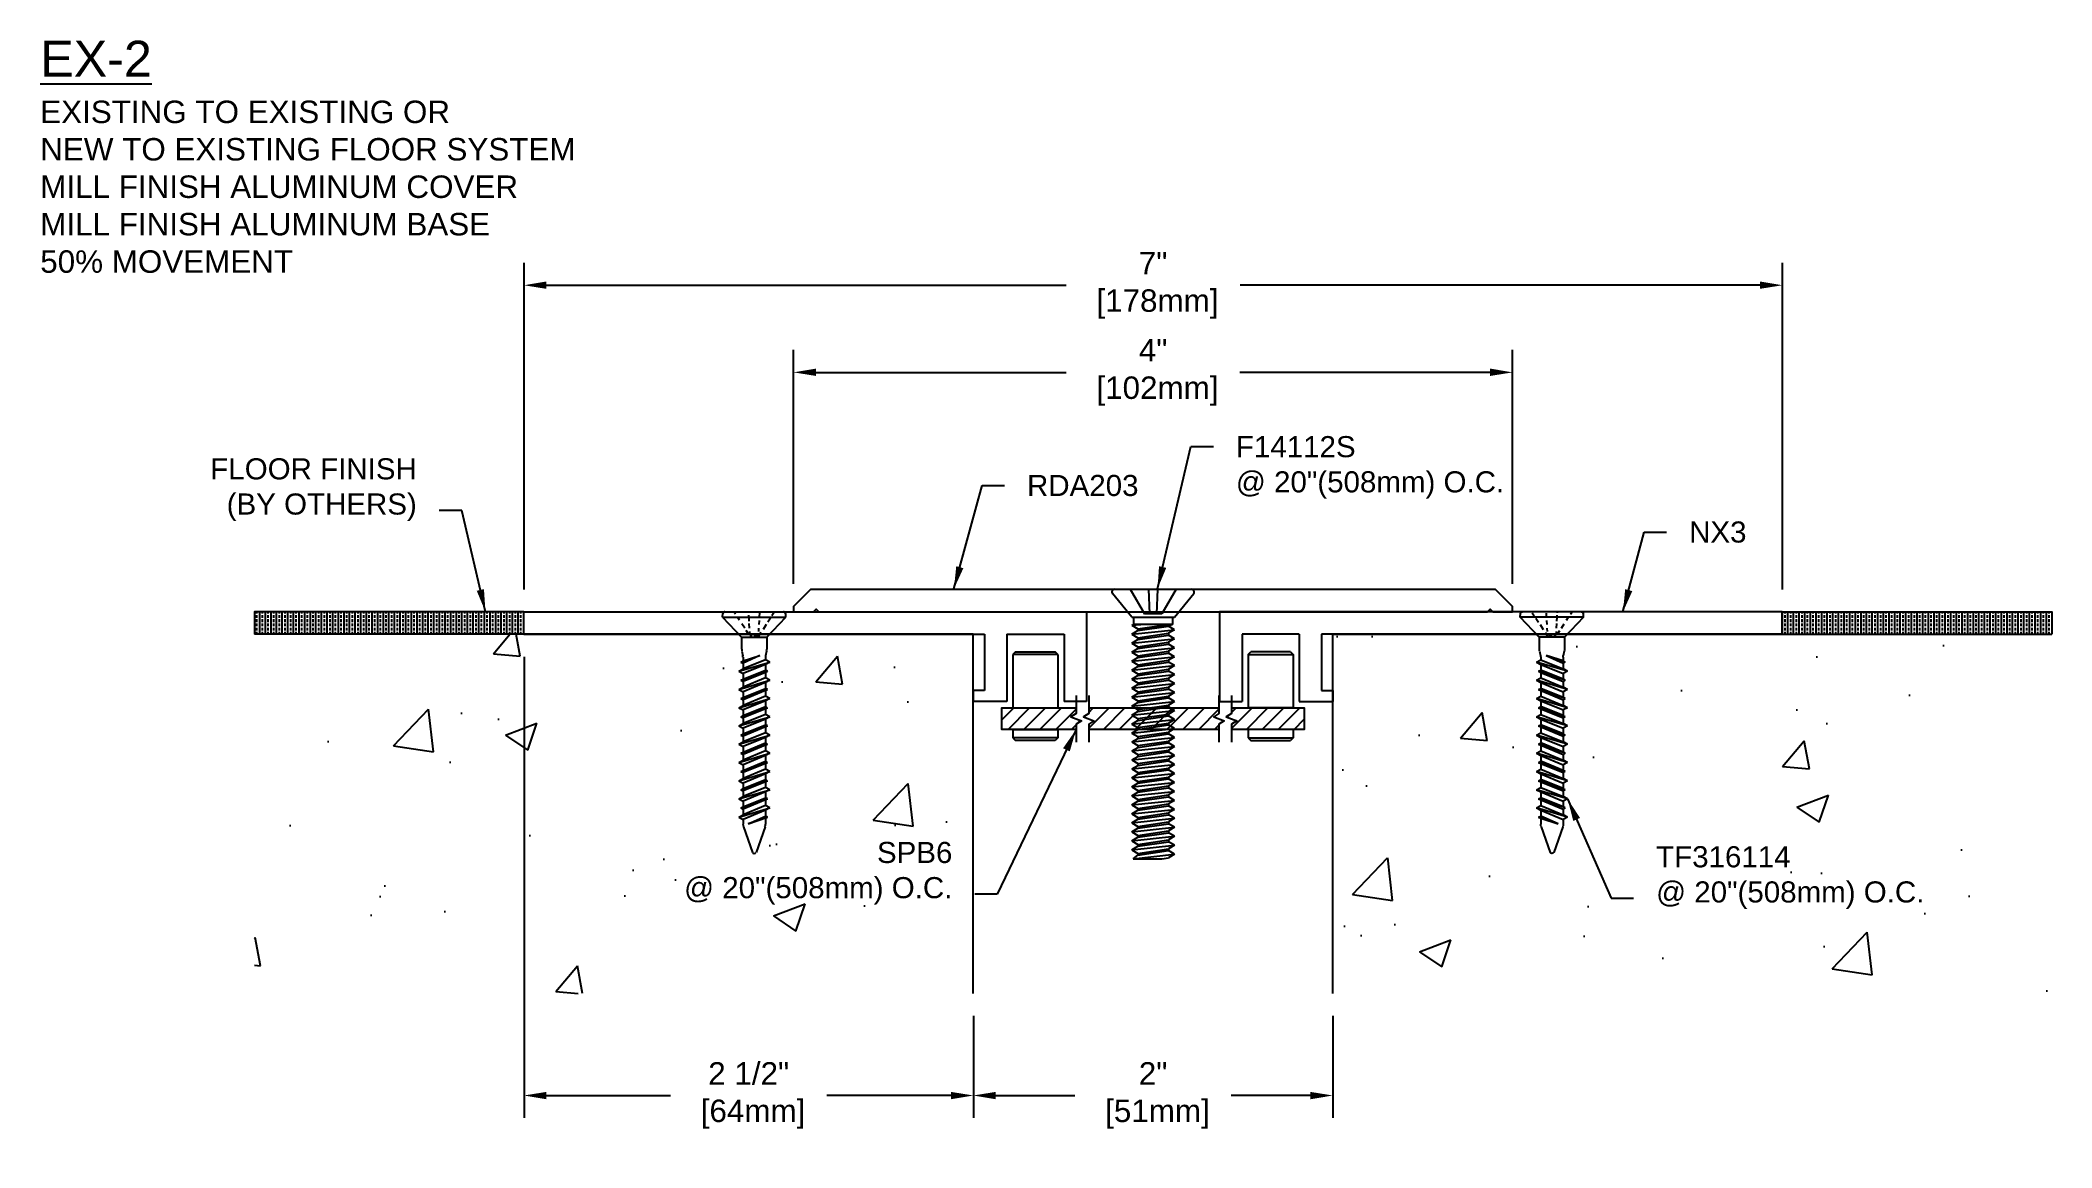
# Model space of a CAD drawing. Header units: inches. Extents: x -5.2 to 6, y 15.7 to 21.9.
import ezdxf

# ---------------------------------------------------------------- set-up
doc = ezdxf.new("R2010")
doc.units = ezdxf.units.IN
doc.header["$MEASUREMENT"] = 0
for name, color, linetype in [('Anchors', 4, 'Continuous'), ('Conditions', 1, 'Continuous'), ('Dimensions', 3, 'Continuous'), ('Metals', 7, 'Continuous'), ('TEXT', 2, 'Continuous')]:
    doc.layers.add(name, color=color, linetype=linetype)
doc.styles.add('ARIAL', font='arial.ttf')
doc.dimstyles.new('Arial', dxfattribs={"dimtxt": 0.125, "dimasz": 0.125, "dimexe": 0.125, "dimexo": 0.125, "dimgap": 0.125, "dimtad": 0, "dimtih": 1, "dimtoh": 1, "dimdec": 4, "dimzin": 3, "dimdsep": 46, "dimlunit": 4, "dimtxsty": 'ARIAL', "dimcen": 0.125, "dimadec": 0, "dimazin": 0, "dimtfac": 1, "dimtdec": 4, "dimtofl": 0, "dimtmove": 0, "dimatfit": 3, "dimfxl": 0, "dimfrac": 2, "dimtolj": 1, "dimtzin": 0, "dimarcsym": 0})

# ---------------------------------------------------------------- blocks, each defined once
blk = doc.blocks.new('nx3')
for p, q in [((0, 0.375), (0, 0.5)), ((0, 0.5), (3.13, 0.5)), ((3.13, 0.5), (3.13, 0)), ((0, 0.375), (2.562, 0.375)), ((2.562, 0.375), (2.562, 0.062)), ((2.687, 0.375), (2.687, 0)), ((2.687, 0.375), (3.005, 0.375)), ((3.005, 0.375), (3.005, 0)), ((2.5, 0.062), (2.5, 0)), ((2.562, 0.062), (2.5, 0.062)), ((2.687, 0), (2.5, 0)), ((3.13, 0), (3.005, 0))]:
    blk.add_line(p, q)
blk = doc.blocks.new('TF-316114')
for p, q in [((-0.163, 0), (0.163, 0)), ((-0.104, -0.013), (-0.113, 0)), ((-0.176, -0.029), (-0.175, -0.01)), ((-0.176, -0.029), (0.176, -0.029)), ((-0.176, -0.029), (-0.07, -0.141)), ((-0.082, -0.047), (-0.091, -0.032)), ((-0.053, -0.09), (-0.069, -0.066)), ((-0.031, -0.125), (-0.044, -0.104)), ((-0.031, -0.005), (-0.031, 0)), ((-0.03, -0.026), (-0.03, -0.019)), ((-0.028, -0.051), (-0.029, -0.032)), ((-0.026, -0.091), (-0.028, -0.065)), ((-0.024, -0.126), (-0.025, -0.11)), ((0.025, -0.11), (0.026, -0.09)), ((0.027, -0.07), (0.029, -0.048)), ((0.03, -0.026), (0.031, -0.008)), ((0.066, -0.071), (0.049, -0.098)), ((0.07, -0.141), (0.176, -0.029)), ((0.09, -0.035), (0.075, -0.058)), ((0.11, -0.005), (0.098, -0.022)), ((0.176, -0.029), (0.175, -0.01)), ((-0.07, -0.141), (0.07, -0.141)), ((-0.07, -0.141), (-0.07, -0.208)), ((-0.069, -0.218), (-0.063, -0.244)), ((-0.024, -0.135), (-0.011, -0.135)), ((-0.002, -0.135), (0.018, -0.135)), ((0.037, -0.115), (0.024, -0.135)), ((0.024, -0.135), (0.025, -0.125)), ((0.069, -0.218), (0.063, -0.244)), ((0.07, -0.141), (0.07, -0.208)), ((-0.086, -0.33), (0.086, -0.28)), ((-0.086, -0.33), (-0.062, -0.317)), ((-0.086, -0.33), (-0.062, -0.343)), ((-0.074, -0.28), (0.032, -0.243)), ((-0.074, -0.28), (-0.062, -0.273)), ((-0.074, -0.28), (-0.062, -0.286)), ((-0.074, -0.381), (0.074, -0.33)), ((-0.062, -0.273), (0.032, -0.243)), ((0.032, -0.243), (-0.062, -0.286)), ((-0.062, -0.253), (-0.062, -0.273)), ((0.062, -0.267), (-0.062, -0.317)), ((-0.062, -0.286), (-0.062, -0.317)), ((0.062, -0.293), (-0.062, -0.343)), ((-0.062, -0.375), (0.062, -0.324)), ((0.062, -0.253), (0.062, -0.267)), ((0.086, -0.28), (0.062, -0.267)), ((0.086, -0.28), (0.062, -0.293)), ((0.062, -0.293), (0.062, -0.324)), ((0.074, -0.33), (0.062, -0.324)), ((0.074, -0.33), (0.062, -0.337)), ((-0.086, -0.432), (0.086, -0.381)), ((-0.086, -0.432), (-0.062, -0.419)), ((-0.086, -0.432), (-0.062, -0.445)), ((-0.074, -0.381), (-0.062, -0.375)), ((-0.074, -0.381), (-0.062, -0.387)), ((-0.074, -0.483), (0.074, -0.432)), ((0.062, -0.337), (-0.062, -0.387)), ((-0.062, -0.343), (-0.062, -0.375)), ((0.062, -0.368), (-0.062, -0.419)), ((-0.062, -0.387), (-0.062, -0.419)), ((0.062, -0.394), (-0.062, -0.445)), ((-0.062, -0.477), (0.062, -0.426)), ((0.062, -0.438), (-0.062, -0.489)), ((-0.062, -0.445), (-0.062, -0.477)), ((0.062, -0.337), (0.062, -0.368)), ((0.086, -0.381), (0.062, -0.368)), ((0.086, -0.381), (0.062, -0.394)), ((0.062, -0.394), (0.062, -0.426)), ((0.074, -0.432), (0.062, -0.426)), ((0.074, -0.432), (0.062, -0.438)), ((0.062, -0.438), (0.062, -0.47)), ((-0.086, -0.534), (0.086, -0.483)), ((-0.086, -0.534), (-0.062, -0.521)), ((-0.086, -0.534), (-0.062, -0.546)), ((-0.074, -0.483), (-0.062, -0.477)), ((-0.074, -0.483), (-0.062, -0.489)), ((-0.074, -0.584), (0.074, -0.534)), ((0.062, -0.47), (-0.062, -0.521)), ((-0.062, -0.489), (-0.062, -0.521)), ((0.062, -0.496), (-0.062, -0.546)), ((-0.062, -0.578), (0.062, -0.527)), ((0.062, -0.54), (-0.062, -0.59)), ((-0.062, -0.546), (-0.062, -0.578)), ((0.086, -0.483), (0.062, -0.47)), ((0.086, -0.483), (0.062, -0.496)), ((0.062, -0.496), (0.062, -0.527)), ((0.074, -0.534), (0.062, -0.527)), ((0.074, -0.534), (0.062, -0.54)), ((0.062, -0.54), (0.062, -0.571)), ((-0.086, -0.635), (0.086, -0.584)), ((-0.086, -0.635), (-0.062, -0.622)), ((-0.086, -0.635), (-0.062, -0.648)), ((-0.074, -0.584), (-0.062, -0.578)), ((-0.074, -0.584), (-0.062, -0.59)), ((-0.074, -0.686), (0.074, -0.635)), ((0.062, -0.571), (-0.062, -0.622)), ((-0.062, -0.59), (-0.062, -0.622)), ((0.062, -0.597), (-0.062, -0.648)), ((-0.062, -0.68), (0.062, -0.629)), ((0.062, -0.641), (-0.062, -0.692)), ((-0.062, -0.648), (-0.062, -0.68)), ((0.086, -0.584), (0.062, -0.571)), ((0.086, -0.584), (0.062, -0.597)), ((0.062, -0.597), (0.062, -0.629)), ((0.074, -0.635), (0.062, -0.629)), ((0.074, -0.635), (0.062, -0.641)), ((0.062, -0.641), (0.062, -0.673)), ((-0.086, -0.737), (0.086, -0.686)), ((-0.086, -0.737), (-0.062, -0.724)), ((-0.086, -0.737), (-0.062, -0.75)), ((-0.074, -0.686), (-0.062, -0.68)), ((-0.074, -0.686), (-0.062, -0.692)), ((-0.074, -0.787), (0.074, -0.737)), ((-0.074, -0.787), (-0.062, -0.781)), ((0.062, -0.673), (-0.062, -0.724)), ((-0.062, -0.692), (-0.062, -0.724)), ((0.062, -0.699), (-0.062, -0.75)), ((-0.062, -0.781), (0.062, -0.73)), ((0.062, -0.743), (-0.062, -0.794)), ((-0.062, -0.75), (-0.062, -0.781)), ((0.062, -0.774), (-0.062, -0.825)), ((0.086, -0.686), (0.062, -0.673)), ((0.086, -0.686), (0.062, -0.699)), ((0.062, -0.699), (0.062, -0.73)), ((0.074, -0.737), (0.062, -0.73)), ((0.074, -0.737), (0.062, -0.743)), ((0.062, -0.743), (0.062, -0.774)), ((0.086, -0.787), (0.062, -0.774)), ((-0.086, -0.838), (0.086, -0.787)), ((-0.086, -0.838), (-0.062, -0.825)), ((-0.086, -0.838), (-0.062, -0.851)), ((-0.086, -0.94), (0.086, -0.889)), ((-0.074, -0.787), (-0.062, -0.794)), ((-0.074, -0.889), (0.074, -0.838)), ((-0.074, -0.889), (-0.062, -0.883)), ((-0.074, -0.889), (-0.062, -0.895)), ((-0.062, -0.794), (-0.062, -0.825)), ((0.062, -0.8), (-0.062, -0.851)), ((-0.062, -0.883), (0.062, -0.832)), ((0.062, -0.844), (-0.062, -0.895)), ((-0.062, -0.851), (-0.062, -0.883)), ((0.062, -0.876), (-0.062, -0.927)), ((-0.062, -0.895), (-0.062, -0.927)), ((0.086, -0.787), (0.062, -0.8)), ((0.062, -0.8), (0.062, -0.832)), ((0.074, -0.838), (0.062, -0.832)), ((0.074, -0.838), (0.062, -0.844)), ((0.062, -0.844), (0.062, -0.876)), ((0.086, -0.889), (0.062, -0.876)), ((0.086, -0.889), (0.062, -0.902)), ((-0.086, -0.94), (-0.062, -0.927)), ((-0.086, -0.94), (-0.062, -0.953)), ((-0.086, -1.041), (0.086, -0.991)), ((-0.074, -0.991), (0.074, -0.94)), ((-0.074, -0.991), (-0.062, -0.984)), ((-0.074, -0.991), (-0.062, -0.997)), ((0.062, -0.902), (-0.062, -0.953)), ((-0.062, -0.984), (0.062, -0.934)), ((0.062, -0.946), (-0.062, -0.997)), ((-0.062, -0.953), (-0.062, -0.984)), ((0.062, -0.978), (-0.062, -1.028)), ((-0.062, -0.997), (-0.062, -1.028)), ((0.062, -1.003), (-0.062, -1.054)), ((0.062, -0.902), (0.062, -0.934)), ((0.074, -0.94), (0.062, -0.934)), ((0.074, -0.94), (0.062, -0.946)), ((0.062, -0.946), (0.062, -0.978)), ((0.086, -0.991), (0.062, -0.978)), ((0.086, -0.991), (0.062, -1.003)), ((0.062, -1.003), (0.062, -1.035)), ((-0.086, -1.041), (-0.062, -1.028)), ((-0.086, -1.041), (-0.062, -1.054)), ((-0.086, -1.143), (0.086, -1.092)), ((-0.074, -1.092), (0.074, -1.041)), ((-0.074, -1.092), (-0.062, -1.086)), ((-0.074, -1.092), (-0.062, -1.098)), ((-0.062, -1.086), (0.062, -1.035)), ((0.062, -1.047), (-0.062, -1.098)), ((-0.062, -1.054), (-0.062, -1.086)), ((0.062, -1.079), (-0.062, -1.13)), ((-0.062, -1.098), (-0.062, -1.13)), ((0.062, -1.105), (-0.062, -1.156)), ((0.074, -1.041), (0.062, -1.035)), ((0.074, -1.041), (0.062, -1.047)), ((0.062, -1.047), (0.062, -1.079)), ((0.086, -1.092), (0.062, -1.079)), ((0.086, -1.092), (0.062, -1.105)), ((0.062, -1.105), (0.062, -1.137)), ((-0.086, -1.143), (-0.062, -1.13)), ((-0.086, -1.143), (-0.062, -1.156)), ((-0.062, -1.156), (-0.062, -1.182)), ((-0.06, -1.197), (-0.01, -1.34)), ((-0.034, -1.18), (0.062, -1.137)), ((-0.034, -1.18), (0.074, -1.143)), ((0.062, -1.149), (-0.034, -1.18)), ((0.06, -1.197), (0.01, -1.34)), ((0.074, -1.143), (0.062, -1.137)), ((0.074, -1.143), (0.062, -1.149)), ((0.062, -1.149), (0.062, -1.182))]:
    blk.add_line(p, q)
for centre, radius, start, end in [((-0.163, -0.011), 0.0112, 90, 175), ((0.163, -0.011), 0.0112, 5, 90), ((-0.023, -0.208), 0.0465, 180, 191.9357), ((0.023, -0.208), 0.0465, 348.0643, 0), ((-0.109, -0.253), 0.0465, 0, 11.9357), ((0.109, -0.253), 0.0465, 168.0643, 180), ((-0.016, -1.182), 0.0465, 180, 199.3058), ((0.016, -1.182), 0.0465, 340.6942, 0), ((0, -1.335), 0.0106, 204.1001, 335.8999)]:
    blk.add_arc(centre, radius, start, end)
blk = doc.blocks.new('TF316114')
blk.add_blockref('TF-316114', (0, 0))
blk = doc.blocks.new('F14112S')
for p, q in [((-0.214, 0), (0.214, 0)), ((-0.128, 0), (-0.047, -0.137)), ((-0.025, 0), (-0.02, -0.137)), ((0.025, 0), (0.02, -0.137)), ((0.128, 0), (0.048, -0.137)), ((-0.119, -0.155), (-0.226, -0.024)), ((0.119, -0.155), (0.226, -0.024)), ((-0.119, -0.155), (0.119, -0.155)), ((-0.119, -0.2), (-0.108, -0.195)), ((-0.119, -0.2), (-0.068, -0.195)), ((-0.119, -0.2), (-0.085, -0.22)), ((-0.108, -0.155), (-0.108, -0.195)), ((0.108, -0.195), (-0.108, -0.195)), ((-0.085, -0.22), (0.085, -0.195)), ((-0.085, -0.23), (0.085, -0.205)), ((-0.085, -0.22), (-0.085, -0.23)), ((0.048, -0.137), (-0.047, -0.137)), ((0.108, -0.195), (0.085, -0.205)), ((0.119, -0.225), (0.085, -0.205)), ((0.108, -0.155), (0.108, -0.195)), ((-0.119, -0.25), (0.119, -0.225)), ((-0.119, -0.25), (-0.085, -0.23)), ((-0.119, -0.25), (-0.085, -0.27)), ((-0.119, -0.3), (0.119, -0.275)), ((-0.119, -0.3), (-0.085, -0.28)), ((-0.119, -0.3), (-0.085, -0.32)), ((-0.119, -0.35), (0.119, -0.325)), ((-0.119, -0.35), (-0.085, -0.33)), ((-0.085, -0.27), (0.085, -0.245)), ((-0.085, -0.28), (0.085, -0.255)), ((-0.085, -0.27), (-0.085, -0.28)), ((-0.085, -0.32), (0.085, -0.295)), ((-0.085, -0.33), (0.085, -0.305)), ((-0.085, -0.32), (-0.085, -0.33)), ((0.119, -0.225), (0.085, -0.245)), ((0.085, -0.245), (0.085, -0.255)), ((0.119, -0.275), (0.085, -0.255)), ((0.119, -0.275), (0.085, -0.295)), ((0.085, -0.295), (0.085, -0.305)), ((0.119, -0.325), (0.085, -0.305)), ((0.119, -0.325), (0.085, -0.345)), ((-0.119, -0.35), (-0.085, -0.37)), ((-0.119, -0.4), (0.119, -0.375)), ((-0.119, -0.4), (-0.085, -0.38)), ((-0.119, -0.4), (-0.085, -0.42)), ((-0.119, -0.45), (0.119, -0.425)), ((-0.119, -0.45), (-0.085, -0.43)), ((-0.085, -0.37), (0.085, -0.345)), ((-0.085, -0.38), (0.085, -0.355)), ((-0.085, -0.37), (-0.085, -0.38)), ((-0.085, -0.42), (0.085, -0.395)), ((-0.085, -0.43), (0.085, -0.405)), ((-0.085, -0.42), (-0.085, -0.43)), ((-0.085, -0.47), (0.085, -0.445)), ((0.085, -0.345), (0.085, -0.355)), ((0.119, -0.375), (0.085, -0.355)), ((0.119, -0.375), (0.085, -0.395)), ((0.085, -0.395), (0.085, -0.405)), ((0.119, -0.425), (0.085, -0.405)), ((0.119, -0.425), (0.085, -0.445)), ((0.085, -0.445), (0.085, -0.455)), ((-0.119, -0.45), (-0.085, -0.47)), ((-0.119, -0.5), (0.119, -0.475)), ((-0.119, -0.5), (-0.085, -0.48)), ((-0.119, -0.5), (-0.085, -0.52)), ((-0.119, -0.55), (0.119, -0.525)), ((-0.119, -0.55), (-0.085, -0.53)), ((-0.119, -0.55), (-0.085, -0.57)), ((-0.085, -0.48), (0.085, -0.455)), ((-0.085, -0.47), (-0.085, -0.48)), ((-0.085, -0.52), (0.085, -0.495)), ((-0.085, -0.53), (0.085, -0.505)), ((-0.085, -0.52), (-0.085, -0.53)), ((-0.085, -0.57), (0.085, -0.545)), ((-0.085, -0.58), (0.085, -0.555)), ((0.119, -0.475), (0.085, -0.455)), ((0.119, -0.475), (0.085, -0.495)), ((0.085, -0.495), (0.085, -0.505)), ((0.119, -0.525), (0.085, -0.505)), ((0.119, -0.525), (0.085, -0.545)), ((0.085, -0.545), (0.085, -0.555)), ((0.119, -0.575), (0.085, -0.555)), ((-0.119, -0.6), (0.119, -0.575)), ((-0.119, -0.6), (-0.085, -0.58)), ((-0.119, -0.6), (-0.085, -0.62)), ((-0.119, -0.65), (0.119, -0.625)), ((-0.119, -0.65), (-0.085, -0.63)), ((-0.119, -0.65), (-0.085, -0.67)), ((-0.085, -0.57), (-0.085, -0.58)), ((-0.085, -0.62), (0.085, -0.595)), ((-0.085, -0.63), (0.085, -0.605)), ((-0.085, -0.62), (-0.085, -0.63)), ((-0.085, -0.67), (0.085, -0.645)), ((-0.085, -0.68), (0.085, -0.655)), ((-0.085, -0.67), (-0.085, -0.68)), ((0.119, -0.575), (0.085, -0.595)), ((0.085, -0.595), (0.085, -0.605)), ((0.119, -0.625), (0.085, -0.605)), ((0.119, -0.625), (0.085, -0.645)), ((0.085, -0.645), (0.085, -0.655)), ((0.119, -0.675), (0.085, -0.655)), ((-0.119, -0.7), (0.119, -0.675)), ((-0.119, -0.7), (-0.085, -0.68)), ((-0.119, -0.7), (-0.085, -0.72)), ((-0.119, -0.75), (0.119, -0.725)), ((-0.119, -0.75), (-0.085, -0.73)), ((-0.119, -0.75), (-0.085, -0.77)), ((-0.119, -0.8), (0.119, -0.775)), ((-0.119, -0.8), (-0.085, -0.78)), ((-0.085, -0.72), (0.085, -0.695)), ((-0.085, -0.73), (0.085, -0.705)), ((-0.085, -0.72), (-0.085, -0.73)), ((-0.085, -0.77), (0.085, -0.745)), ((-0.085, -0.78), (0.085, -0.755)), ((-0.085, -0.77), (-0.085, -0.78)), ((0.119, -0.675), (0.085, -0.695)), ((0.085, -0.695), (0.085, -0.705)), ((0.119, -0.725), (0.085, -0.705)), ((0.119, -0.725), (0.085, -0.745)), ((0.085, -0.745), (0.085, -0.755)), ((0.119, -0.775), (0.085, -0.755)), ((0.119, -0.775), (0.085, -0.795)), ((-0.119, -0.8), (-0.085, -0.82)), ((-0.119, -0.85), (0.119, -0.825)), ((-0.119, -0.85), (-0.085, -0.83)), ((-0.119, -0.85), (-0.085, -0.87)), ((-0.119, -0.9), (0.119, -0.875)), ((-0.119, -0.9), (-0.085, -0.88)), ((-0.085, -0.82), (0.085, -0.795)), ((-0.085, -0.83), (0.085, -0.805)), ((-0.085, -0.82), (-0.085, -0.83)), ((-0.085, -0.87), (0.085, -0.845)), ((-0.085, -0.88), (0.085, -0.855)), ((-0.085, -0.87), (-0.085, -0.88)), ((-0.085, -0.92), (0.085, -0.895)), ((0.085, -0.795), (0.085, -0.805)), ((0.119, -0.825), (0.085, -0.805)), ((0.119, -0.825), (0.085, -0.845)), ((0.085, -0.845), (0.085, -0.855)), ((0.119, -0.875), (0.085, -0.855)), ((0.119, -0.875), (0.085, -0.895)), ((0.085, -0.895), (0.085, -0.905)), ((-0.119, -0.9), (-0.085, -0.92)), ((-0.119, -0.95), (0.119, -0.925)), ((-0.119, -0.95), (-0.085, -0.93)), ((-0.119, -0.95), (-0.085, -0.97)), ((-0.119, -1), (0.119, -0.975)), ((-0.119, -1), (-0.085, -0.98)), ((-0.119, -1), (-0.085, -1.02)), ((-0.085, -0.93), (0.085, -0.905)), ((-0.085, -0.92), (-0.085, -0.93)), ((-0.085, -0.97), (0.085, -0.945)), ((-0.085, -0.98), (0.085, -0.955)), ((-0.085, -0.97), (-0.085, -0.98)), ((-0.085, -1.02), (0.085, -0.995)), ((-0.085, -1.03), (0.085, -1.005)), ((0.119, -0.925), (0.085, -0.905)), ((0.119, -0.925), (0.085, -0.945)), ((0.085, -0.945), (0.085, -0.955)), ((0.119, -0.975), (0.085, -0.955)), ((0.119, -0.975), (0.085, -0.995)), ((0.085, -0.995), (0.085, -1.005)), ((0.119, -1.025), (0.085, -1.005)), ((-0.119, -1.05), (0.119, -1.025)), ((-0.119, -1.05), (-0.085, -1.03)), ((-0.119, -1.05), (-0.085, -1.07)), ((-0.119, -1.1), (0.119, -1.075)), ((-0.119, -1.1), (-0.085, -1.08)), ((-0.119, -1.1), (-0.085, -1.12)), ((-0.085, -1.02), (-0.085, -1.03)), ((-0.085, -1.07), (0.085, -1.045)), ((-0.085, -1.08), (0.085, -1.055)), ((-0.085, -1.07), (-0.085, -1.08)), ((-0.085, -1.12), (0.085, -1.095)), ((-0.085, -1.13), (0.085, -1.105)), ((0.119, -1.025), (0.085, -1.045)), ((0.085, -1.045), (0.085, -1.055)), ((0.119, -1.075), (0.085, -1.055)), ((0.119, -1.075), (0.085, -1.095)), ((0.085, -1.095), (0.085, -1.105)), ((0.119, -1.125), (0.085, -1.105)), ((-0.119, -1.15), (0.119, -1.125)), ((-0.119, -1.15), (-0.085, -1.13)), ((-0.119, -1.15), (-0.085, -1.17)), ((-0.119, -1.2), (0.119, -1.175)), ((-0.119, -1.2), (-0.085, -1.18)), ((-0.119, -1.2), (-0.085, -1.22)), ((-0.119, -1.25), (0.119, -1.225)), ((-0.119, -1.25), (-0.085, -1.23)), ((-0.085, -1.12), (-0.085, -1.13)), ((-0.085, -1.17), (0.085, -1.145)), ((-0.085, -1.18), (0.085, -1.155)), ((-0.085, -1.17), (-0.085, -1.18)), ((-0.085, -1.22), (0.085, -1.195)), ((-0.085, -1.23), (0.085, -1.205)), ((-0.085, -1.22), (-0.085, -1.23)), ((0.119, -1.125), (0.085, -1.145)), ((0.085, -1.145), (0.085, -1.155)), ((0.119, -1.175), (0.085, -1.155)), ((0.119, -1.175), (0.085, -1.195)), ((0.085, -1.195), (0.085, -1.205)), ((0.119, -1.225), (0.085, -1.205)), ((0.119, -1.225), (0.085, -1.245)), ((-0.119, -1.25), (-0.085, -1.27)), ((-0.119, -1.3), (0.119, -1.275)), ((-0.119, -1.3), (-0.085, -1.28)), ((-0.119, -1.3), (-0.085, -1.32)), ((-0.119, -1.35), (0.119, -1.325)), ((-0.119, -1.35), (-0.085, -1.33)), ((-0.085, -1.27), (0.085, -1.245)), ((-0.085, -1.28), (0.085, -1.255)), ((-0.085, -1.27), (-0.085, -1.28)), ((-0.085, -1.32), (0.085, -1.295)), ((-0.085, -1.33), (0.085, -1.305)), ((-0.085, -1.32), (-0.085, -1.33)), ((0.085, -1.245), (0.085, -1.255)), ((0.119, -1.275), (0.085, -1.255)), ((0.119, -1.275), (0.085, -1.295)), ((0.085, -1.295), (0.085, -1.305)), ((0.119, -1.325), (0.085, -1.305)), ((0.119, -1.325), (0.085, -1.345)), ((-0.119, -1.35), (-0.085, -1.37)), ((-0.119, -1.4), (0.119, -1.375)), ((-0.119, -1.4), (-0.085, -1.38)), ((-0.119, -1.4), (-0.085, -1.42)), ((-0.119, -1.45), (0.119, -1.425)), ((-0.119, -1.45), (-0.085, -1.43)), ((-0.119, -1.45), (-0.085, -1.47)), ((-0.085, -1.37), (0.085, -1.345)), ((-0.085, -1.38), (0.085, -1.355)), ((-0.085, -1.37), (-0.085, -1.38)), ((-0.085, -1.42), (0.085, -1.395)), ((-0.085, -1.43), (0.085, -1.405)), ((-0.085, -1.42), (-0.085, -1.43)), ((-0.085, -1.47), (0.085, -1.445)), ((0.085, -1.345), (0.085, -1.355)), ((0.119, -1.375), (0.085, -1.355)), ((0.119, -1.375), (0.085, -1.395)), ((0.085, -1.395), (0.085, -1.405)), ((0.119, -1.425), (0.085, -1.405)), ((0.119, -1.425), (0.085, -1.445)), ((0.085, -1.445), (0.085, -1.455)), ((-0.11, -1.5), (0.119, -1.475)), ((-0.11, -1.5), (-0.085, -1.48)), ((-0.11, -1.5), (0.048, -1.5)), ((-0.085, -1.48), (0.085, -1.455)), ((-0.085, -1.47), (-0.085, -1.48)), ((0.048, -1.5), (0.085, -1.495)), ((0.119, -1.475), (0.085, -1.455)), ((0.119, -1.475), (0.085, -1.495))]:
    blk.add_line(p, q)
for centre, start, end in [((-0.214, -0.015), 90, 219.032), ((0.214, -0.015), 320.968, 90)]:
    blk.add_arc(centre, 0.015, start, end)
blk = doc.blocks.new('*D11')
at = {"layer": 'Defpoints', "color": 0}
for p in [(-0.005, 16.573), (1.995, 16.573), (1.995, 16.005)]:
    blk.add_point(p, dxfattribs=at)
at = {"layer": 'Dimensions', "color": 0, "lineweight": -2}
for p, q in [((-0.005, 16.448), (-0.005, 15.88)), ((1.995, 16.448), (1.995, 15.88)), ((0.12, 16.005), (0.56, 16.005)), ((1.87, 16.005), (1.429, 16.005))]:
    blk.add_line(p, q, dxfattribs=at)
at = {"layer": 'Dimensions', "color": 0}
for points in [[(0.12, 16.025), (0.12, 15.984), (-0.005, 16.005)], [(1.87, 16.025), (1.87, 15.984), (1.995, 16.005)]]:
    blk.add_solid(points, dxfattribs=at)
at = {"layer": 'Dimensions', "color": 0, "insert": (0.995, 16.005), "char_height": 0.125, "attachment_point": 5, "style": 'ARIAL'}
blk.add_mtext('\\A1;2"\\P [51mm]', dxfattribs=at)
blk = doc.blocks.new('*D12')
at = {"layer": 'Defpoints', "color": 0}
for p in [(-2.505, 18.573), (-0.005, 16.573), (-2.505, 16.005)]:
    blk.add_point(p, dxfattribs=at)
at = {"layer": 'Dimensions', "color": 0, "lineweight": -2}
for p, q in [((-2.505, 18.448), (-2.505, 15.88)), ((-0.005, 16.448), (-0.005, 15.88)), ((-2.38, 16.005), (-1.69, 16.005)), ((-0.13, 16.005), (-0.821, 16.005))]:
    blk.add_line(p, q, dxfattribs=at)
at = {"layer": 'Dimensions', "color": 0}
for points in [[(-2.38, 16.025), (-2.38, 15.984), (-2.505, 16.005)], [(-0.13, 16.025), (-0.13, 15.984), (-0.005, 16.005)]]:
    blk.add_solid(points, dxfattribs=at)
at = {"layer": 'Dimensions', "color": 0, "insert": (-1.255, 16.005), "char_height": 0.125, "attachment_point": 5, "style": 'ARIAL'}
blk.add_mtext('\\A1;2 1/2"\\P [64mm]', dxfattribs=at)
blk = doc.blocks.new('*D13')
at = {"layer": 'Defpoints', "color": 0}
for p in [(2.995, 20.031), (-1.005, 18.728), (2.995, 18.728)]:
    blk.add_point(p, dxfattribs=at)
at = {"layer": 'Dimensions', "color": 0, "lineweight": -2}
for p, q in [((-1.005, 18.853), (-1.005, 20.156)), ((2.995, 18.853), (2.995, 20.156)), ((-0.88, 20.031), (0.512, 20.031)), ((2.87, 20.031), (1.478, 20.031))]:
    blk.add_line(p, q, dxfattribs=at)
at = {"layer": 'Dimensions', "color": 0}
for points in [[(-0.88, 20.052), (-0.88, 20.011), (-1.005, 20.031)], [(2.87, 20.052), (2.87, 20.011), (2.995, 20.031)]]:
    blk.add_solid(points, dxfattribs=at)
at = {"layer": 'Dimensions', "color": 0, "insert": (0.995, 20.031), "char_height": 0.125, "attachment_point": 5, "style": 'ARIAL'}
blk.add_mtext('\\A1;4"\\P [102mm]', dxfattribs=at)
blk = doc.blocks.new('*D14')
at = {"layer": 'Defpoints', "color": 0}
for p in [(4.496, 20.516), (-2.505, 18.698), (4.496, 18.698)]:
    blk.add_point(p, dxfattribs=at)
at = {"layer": 'Dimensions', "color": 0, "lineweight": -2}
for p, q in [((-2.505, 18.823), (-2.505, 20.641)), ((4.496, 18.823), (4.496, 20.641)), ((-2.38, 20.516), (0.512, 20.516)), ((4.371, 20.516), (1.479, 20.516))]:
    blk.add_line(p, q, dxfattribs=at)
at = {"layer": 'Dimensions', "color": 0}
for points in [[(-2.38, 20.537), (-2.38, 20.496), (-2.505, 20.516)], [(4.371, 20.537), (4.371, 20.496), (4.496, 20.516)]]:
    blk.add_solid(points, dxfattribs=at)
at = {"layer": 'Dimensions', "color": 0, "insert": (0.995, 20.516), "char_height": 0.125, "attachment_point": 5, "style": 'ARIAL'}
blk.add_mtext('\\A1;7"\\P [178mm]', dxfattribs=at)
blk = doc.blocks.new('PIN')
for p, q in [((-0.16, 0.17), (-0.145, 0.185)), ((-0.16, 0.17), (0.09, 0.17)), ((-0.16, 0.17), (-0.16, -0.128)), ((0.075, 0.185), (-0.145, 0.185)), ((0.075, 0.185), (0.09, 0.17)), ((0.09, 0.17), (0.09, -0.128)), ((0.09, -0.128), (-0.16, -0.128)), ((0.09, -0.248), (-0.16, -0.248)), ((-0.16, -0.248), (-0.16, -0.295)), ((-0.16, -0.295), (0.09, -0.295)), ((-0.16, -0.295), (-0.145, -0.31)), ((-0.145, -0.31), (0.075, -0.31)), ((0.09, -0.295), (0.075, -0.31)), ((0.09, -0.248), (0.09, -0.295))]:
    blk.add_line(p, q)
blk = doc.blocks.new('SPB6')
h = blk.add_hatch()
h.set_pattern_fill('ANSI31', color=256, scale=0.5, style=0)
h.paths.add_polyline_path([(5.722, 7.108), (5.722, 6.988), (6.136, 6.988), (6.136, 7.018), (6.165, 7.037), (6.107, 7.059), (6.136, 7.078), (6.136, 7.108)])
h.paths.add_polyline_path([(6.93, 6.988), (6.93, 7.018), (6.959, 7.037), (6.901, 7.059), (6.93, 7.078), (6.93, 7.108), (6.206, 7.108), (6.206, 7.078), (6.177, 7.059), (6.235, 7.037), (6.206, 7.018), (6.206, 6.988)])
h.paths.add_polyline_path([(7, 7.108), (7, 7.078), (6.971, 7.059), (7.029, 7.037), (7, 7.018), (7, 6.988), (7.405, 6.988), (7.405, 7.108)])
for points in [[(6.136, 7.178), (6.136, 7.078), (6.107, 7.059), (6.165, 7.037), (6.136, 7.018), (6.136, 6.918)], [(6.206, 7.178), (6.206, 7.078), (6.177, 7.059), (6.235, 7.037), (6.206, 7.018), (6.206, 6.918)], [(6.93, 7.178), (6.93, 7.078), (6.901, 7.059), (6.959, 7.037), (6.93, 7.018), (6.93, 6.918)], [(7, 7.178), (7, 7.078), (6.971, 7.059), (7.029, 7.037), (7, 7.018), (7, 6.918)], [(6.136, 6.988), (5.722, 6.988), (5.722, 7.108), (6.136, 7.108)], [(6.206, 7.108), (6.93, 7.108)], [(7, 7.108), (7.405, 7.108), (7.405, 6.988), (7, 6.988)], [(6.93, 6.988), (6.206, 6.988)]]:
    blk.add_lwpolyline(points)
at = {"xscale": -1}
blk.add_blockref('PIN', (5.874, 7.236), dxfattribs=at)
blk.add_blockref('PIN', (7.253, 7.236))
blk = doc.blocks.new('RDA203')
blk.add_lwpolyline([(0.11, 0), (0.125, 0.015), (0.14, 0), (3.86, 0), (3.875, 0.015), (3.89, 0), (4, 0), (4, 0.03), (3.905, 0.125), (0.095, 0.125), (0, 0.03), (0, 0)], close=True)

msp = doc.modelspace()

# ---------------------------------------------------------------- hatches: boundary and pattern name
at = {"layer": 'Conditions'}
h = msp.add_hatch(dxfattribs=at)
h.set_pattern_fill('ANSI33', color=256, scale=0.125, angle=45, style=0)
h.set_pattern_definition([(90, (-5.568853, 15.015684), (-0.03125, 7e-18), []), (90, (-5.553228, 15.03131), (-0.03125, 7e-18), [0.015625, -0.0078125])])
h.paths.add_polyline_path([(-2.50519, 18.69769), (-4.00519, 18.69769), (-4.00519, 18.57289), (-2.50519, 18.57289)])
h = msp.add_hatch(dxfattribs=at)
h.set_pattern_fill('ANSI33', color=256, scale=0.125, angle=45, style=0)
h.set_pattern_definition([(90, (7.558467, 15.015684), (0.03125, 7e-18), []), (90, (7.542842, 15.03131), (0.03125, 7e-18), [0.015625, -0.0078125])])
h.paths.add_polyline_path([(5.99481, 18.57289), (5.99481, 18.69769), (4.49481, 18.69769), (4.49481, 18.57289)])
h = msp.add_hatch(dxfattribs=at)
h.set_pattern_fill('AR-CONC', color=256, scale=0.25, style=0)
h.set_pattern_definition([(50, (-5.5689, 15.0157), (1.79315, -0.15688), [0.1875, -2.0625]), (355, (-5.5689, 15.0157), (-0.34688, 1.88048), [0.15, -1.65]), (100.451, (-5.4194, 15.0026), (1.44627, 1.7236), [0.15935, -1.75286]), (46.184, (-5.5689, 15.5157), (2.6681, -0.4138), [0.28125, -3.09375]), (96.636, (-5.3465, 15.4812), (2.33666, 2.4353), [0.23903, -2.6293]), (351.184, (-5.5689, 15.5157), (2.33665, 2.4353), [0.225, -2.475]), (21, (-5.3189, 15.3907), (1.49227, -1.00655), [0.1875, -2.0625]), (326, (-5.3189, 15.3907), (0.6083, 1.81288), [0.15, -1.65]), (71.451, (-5.1945, 15.3068), (2.10056, 0.80633), [0.15935, -1.75286]), (37.5, (-5.56885, 15.0157), (0.0304, 0.832235), [0, -1.63, 0, -1.675, 0, -1.65625]), (7.5, (-5.56885, 15.0157), (0.657674, 0.98603), [0, -0.955, 0, -1.5925, 0, -0.63125]), (327.5, (-6.12635, 15.0157), (1.334556, -0.056387), [0, -0.625, 0, -1.95, 0, -2.5875]), (317.5, (-6.3764, 15.0157), (1.45797, 0.25026), [0, -0.8125, 0, -1.295, 0, -1.8375])])
h.paths.add_polyline_path([(5.99481, 18.57289), (4.49481, 18.57289), (4.49481, 18.57269), (3.2987, 18.57269), (3.28356, 18.55669), (3.28356, 18.48959, -0.05212645), (3.28255, 18.47998), (3.27706, 18.45401, 0.05212645), (3.27606, 18.44439), (3.27606, 18.42426), (3.2875, 18.4181), (3.27606, 18.41193), (3.27606, 18.38024), (3.30006, 18.36731), (3.27606, 18.35439), (3.27606, 18.3227), (3.2875, 18.31653), (3.27606, 18.31037), (3.27606, 18.27868), (3.30006, 18.26575), (3.27606, 18.25283), (3.27606, 18.22113), (3.2875, 18.21497), (3.27606, 18.20881), (3.27606, 18.17711), (3.30006, 18.16419), (3.27606, 18.15126), (3.27606, 18.11957), (3.2875, 18.11341), (3.27606, 18.10724), (3.27606, 18.07555), (3.30006, 18.06263), (3.27606, 18.0497), (3.27606, 18.01801), (3.2875, 18.01185), (3.27606, 18.00568), (3.27606, 17.97399), (3.30006, 17.96106), (3.27606, 17.94814), (3.27606, 17.91645), (3.2875, 17.91028), (3.27606, 17.90412), (3.27606, 17.87243), (3.30006, 17.8595), (3.27606, 17.84658), (3.27606, 17.81488), (3.2875, 17.80872), (3.27606, 17.80256), (3.27606, 17.77086), (3.30006, 17.75794), (3.27606, 17.74501), (3.27606, 17.71332), (3.2875, 17.70716), (3.27606, 17.70099), (3.27606, 17.6693), (3.30006, 17.65638), (3.27606, 17.64345), (3.27606, 17.61176), (3.2875, 17.6056), (3.27606, 17.59943), (3.27606, 17.56774), (3.30006, 17.55481), (3.27606, 17.54189), (3.27606, 17.51603, -0.08443704), (3.27344, 17.50065), (3.22403, 17.3596, -0.77412328), (3.20358, 17.3596), (3.15417, 17.50065, -0.08443704), (3.15156, 17.51603), (3.15156, 17.54865), (3.14011, 17.55481), (3.15156, 17.56098), (3.15156, 17.59267), (3.12756, 17.6056), (3.15156, 17.61852), (3.15156, 17.65021), (3.14011, 17.65638), (3.15156, 17.66254), (3.15156, 17.69423), (3.12756, 17.70716), (3.15156, 17.72008), (3.15156, 17.75178), (3.14011, 17.75794), (3.15156, 17.7641), (3.15156, 17.7958), (3.12756, 17.80872), (3.15156, 17.82165), (3.15156, 17.85334), (3.14011, 17.8595), (3.15156, 17.86567), (3.15156, 17.89736), (3.12756, 17.91028), (3.15156, 17.92321), (3.15156, 17.9549), (3.14011, 17.96106), (3.15156, 17.96723), (3.15156, 17.99892), (3.12756, 18.01185), (3.15156, 18.02477), (3.15156, 18.05646), (3.14011, 18.06263), (3.15156, 18.06879), (3.15156, 18.10048), (3.12756, 18.11341), (3.15156, 18.12633), (3.15156, 18.15803), (3.14011, 18.16419), (3.15156, 18.17035), (3.15156, 18.20205), (3.12756, 18.21497), (3.15156, 18.2279), (3.15156, 18.25959), (3.14011, 18.26575), (3.15156, 18.27192), (3.15156, 18.30361), (3.12756, 18.31653), (3.15156, 18.32946), (3.15156, 18.36115), (3.14011, 18.36731), (3.15156, 18.37348), (3.15156, 18.40517), (3.12756, 18.4181), (3.15156, 18.43102), (3.15156, 18.44439, 0.05212645), (3.15055, 18.45401), (3.14506, 18.47998, -0.05212645), (3.14406, 18.48959), (3.14406, 18.55669), (3.12891, 18.57269), (1.99481, 18.57269), (1.99481, 16.57289), (5.99481, 16.57289)])
h.paths.add_polyline_path([(-0.00519, 18.57269), (-2.50519, 18.57269), (-2.50519, 18.57289), (-4.00519, 18.57289), (-4.00519, 16.57289), (-0.00519, 16.57289)])
h.paths.add_polyline_path([(-3.06248, 17.34669), (-1.5341, 17.34669), (-1.5341, 16.93742), (-3.06248, 16.93742)], flags=24)

# ---------------------------------------------------------------- linework, layer by layer
for points in [[(-2.50519, 18.69769), (-4.00519, 18.69769), (-4.00519, 18.57289)], [(4.49481, 18.69769), (5.99481, 18.69769), (5.99481, 18.57289)], [(-0.00519, 16.57269), (-0.00519, 18.57269), (-4.00519, 18.57269)], [(1.99481, 16.57269), (1.99481, 18.57269), (5.99481, 18.57269)]]:
    msp.add_lwpolyline(points, dxfattribs=at)

# ---------------------------------------------------------------- block references
msp.add_blockref('RDA203', (-1.00519, 18.69769))
at = {"layer": 'Anchors'}
for name, p in [('F14112S', (0.99481, 18.82312)), ('TF316114', (-1.22419, 18.69769)), ('SPB6', (-5.56885, 11.05456))]:
    msp.add_blockref(name, p, dxfattribs=at)
at = {"layer": 'Anchors', "xscale": -1}
msp.add_blockref('TF316114', (3.21381, 18.69769), dxfattribs=at)
at = {"layer": 'Metals'}
msp.add_blockref('nx3', (-2.50519, 18.19769), dxfattribs=at)
at = {"layer": 'Metals', "xscale": -1}
msp.add_blockref('nx3', (4.49481, 18.19769), dxfattribs=at)

# ---------------------------------------------------------------- texts
at = {"layer": 'TEXT', "insert": (-5.19658, 21.87733), "char_height": 0.2, "width": 4.1875, "attachment_point": 1, "style": 'ARIAL'}
msp.add_mtext('{\\LEX-2\\P\\H0.625x;\\lEXISTING TO EXISTING OR\\PNEW TO EXISTING FLOOR SYSTEM\\PMILL FINISH ALUMINUM COVER\\PMILL FINISH ALUMINUM BASE\\P50% MOVEMENT}', dxfattribs=at)
at = {"layer": 'TEXT', "char_height": 0.1175, "style": 'ARIAL'}
for s, insert, attachment_point in [('F14112S\\P@ 20"(508mm) O.C.', (1.45561, 19.67609), 1), ('FLOOR FINISH\\P(BY OTHERS)', (-3.1014, 19.20392), 9), ('\\A1;RDA203', (0.29348, 19.46006), 1), ('\\A1;NX3', (3.9771, 19.20092), 1), ('SPB6\\P@ 20"(508mm) O.C.', (-0.12171, 17.06802), 9), ('TF316114\\P@ 20"(508mm) O.C.', (3.79361, 17.04414), 7)]:
    msp.add_mtext(s, dxfattribs=dict(at, insert=insert, attachment_point=attachment_point))

# ---------------------------------------------------------------- dimensions: what is measured, and where the dimension line sits
at = {"layer": 'Dimensions'}
for base, p1, p2, picture, middle in [((4.49597, 20.51646), (-2.50519, 18.69769), (4.49597, 18.69769), '*D14', (0.99539, 20.51646)), ((2.99481, 20.03146), (-1.00519, 18.72769), (2.99481, 18.72769), '*D13', (0.99481, 20.03146)), ((-2.50519, 16.00455), (-0.00519, 16.57289), (-2.50519, 18.57269), '*D12', (-1.25519, 16.00455)), ((1.99481, 16.00455), (-0.00519, 16.57289), (1.99481, 16.57289), '*D11', (0.99481, 16.00455))]:
    dim = msp.add_linear_dim(base=base, p1=p1, p2=p2, dimstyle='Arial', override={"dimpost": '\\X'}, dxfattribs=at)
    dim.commit()
    dim.dimension.update_dxf_attribs({"geometry": picture, "text_midpoint": middle, "dimtype": 160})

# ---------------------------------------------------------------- leaders
at = {"layer": 'TEXT'}
for points in [[(1.01952, 18.82563), (1.20561, 19.61734), (1.33061, 19.61734)], [(-0.11319, 18.82563), (0.04348, 19.40131), (0.16848, 19.40131)], [(-2.71942, 18.69769), (-2.8514, 19.26267), (-2.9764, 19.26267)], [(3.60924, 18.69769), (3.7271, 19.14217), (3.8521, 19.14217)], [(0.56674, 18.04244), (0.12829, 17.12677), (0.00329, 17.12677)], [(3.30122, 17.65638), (3.54361, 17.10289), (3.66861, 17.10289)]]:
    msp.add_leader(points, dimstyle='Arial', dxfattribs=at)

doc.saveas('drawing.dxf')
